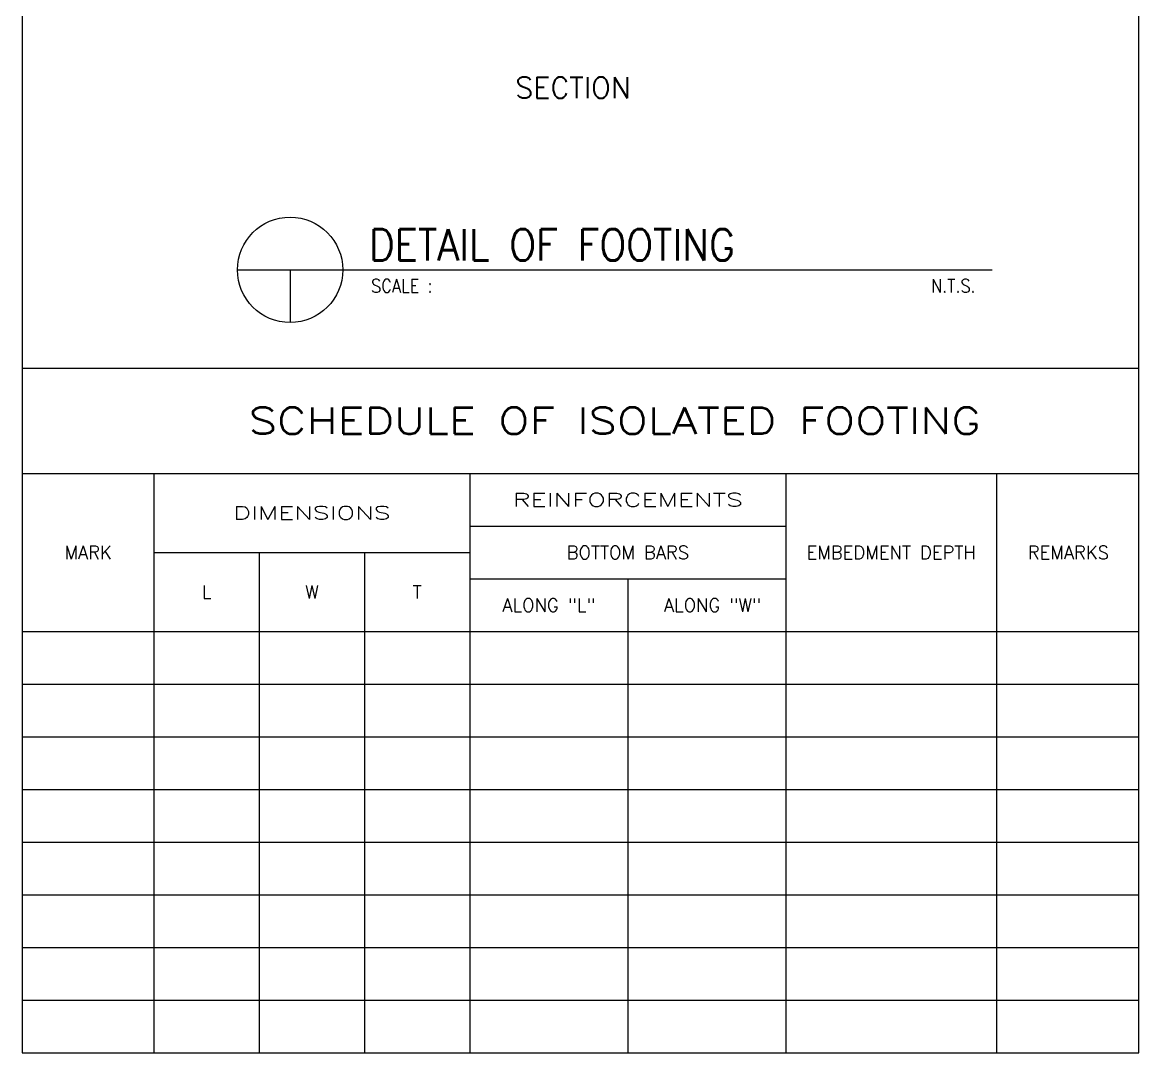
# Model space of a CAD drawing. Header units: millimetres. Extents: x 0 to 4240, y 0 to 8360.
# Drawn here: x 0 to 4240, y 0 to 3914 of the extents above; entities that cross this region are included whole.
import ezdxf
from ezdxf.enums import TextEntityAlignment as Align

# ---------------------------------------------------------------- set-up
doc = ezdxf.new("R2010")
doc.units = ezdxf.units.MM
for name, color, linetype in [('2Y', 2, 'Continuous'), ('6M', 6, 'Continuous'), ('TC', 4, 'Continuous'), ('TITLE', 7, 'Continuous'), ('TM', 6, 'Continuous')]:
    doc.layers.add(name, color=color, linetype=linetype)
doc.styles.add('100CL', font='ROMANS.shx')
doc.styles.add('240CL', font='ROMANS.shx', dxfattribs={"height": 0.6})
doc.styles.add('ROMANS', font='romans.shx', dxfattribs={"width": 0.9})

# ---------------------------------------------------------------- blocks, each defined once
blk = doc.blocks.new('CIR')
at = {"layer": 'TITLE', "color": 2}
for p, q in [((0, 0), (20, 0)), ((10, 0), (10, -10))]:
    blk.add_line(p, q, dxfattribs=at)
blk.add_circle((10, 0), 10, dxfattribs=at)
at = {"layer": 'TITLE', "color": 5, "style": 'ROMANS'}
blk.add_attdef('A', text='', height=4.5, dxfattribs=at).set_placement((10, 4.75), align=Align.MIDDLE)
at = {"layer": 'TITLE', "color": 2, "style": 'ROMANS'}
for width, p, p2 in [(1.138397, (1.58, -4.68), (9.3, -4.68)), (1.147089, (10.36, -4.68), (18.14, -4.68))]:
    blk.add_attdef('S-1', text='', height=2.5, dxfattribs=dict(at, width=width)).set_placement(p, p2, align=Align.FIT)

msp = doc.modelspace()

# ---------------------------------------------------------------- linework, layer by layer
at = {"layer": '2Y'}
for p, q in [((500, 2200), (500, 0)), ((1700, 2200), (1700, 0)), ((2900, 2200), (2900, 0)), ((3700, 2200), (3700, 0)), ((1700, 2000), (2900, 2000)), ((500, 1900), (1700, 1900)), ((900, 1900), (900, 0)), ((1300, 1900), (1300, 0)), ((1700, 1800), (2900, 1800)), ((2300, 1800), (2300, 0)), ((0, 1400), (4240, 1400)), ((0, 1200), (4240, 1200)), ((0, 1000), (4240, 1000)), ((0, 800), (4240, 800)), ((0, 600), (4240, 600)), ((0, 400), (4240, 400)), ((0, 200), (4240, 200))]:
    msp.add_line(p, q, dxfattribs=at)
at = {"layer": '6M'}
for p, q in [((0, 2600), (4240, 2600)), ((0, 2200), (4240, 2200)), ((0, 1600), (4240, 1600))]:
    msp.add_line(p, q, dxfattribs=at)
at = {"layer": 'DEFPOINTS'}
msp.add_lwpolyline([(0, 0), (4240, 0), (4240, 8360), (20, 8360, 0.414214), (0, 8340), (0, 0)], format="xyb", dxfattribs=at)
at = {"layer": 'TITLE', "color": 2}
msp.add_line((817, 2973.4), (3683, 2973.4), dxfattribs=at)

# ---------------------------------------------------------------- block references
at = {"layer": 'TITLE', "color": 2, "xscale": 20, "yscale": 20, "zscale": 20}
msp.add_blockref('CIR', (817, 2973.4), dxfattribs=at)

# ---------------------------------------------------------------- texts
at = {"layer": 'TC', "style": '100CL', "width": 1.5}
for s, p in [('REINFORCEMENTS', (2300, 2100)), ('DIMENSIONS', (1100, 2050))]:
    msp.add_text(s, height=50, dxfattribs=at).set_placement(p, align=Align.MIDDLE_CENTER)
at = {"layer": 'TC', "style": '100CL'}
for s, p in [('MARK', (250, 1900)), ('BOTTOM BARS', (2300, 1900)), ('EMBEDMENT DEPTH', (3300, 1900)), ('REMARKS', (3973.1, 1900)), ('L', (700, 1750)), ('W', (1100, 1750)), ('T', (1500, 1750)), ('ALONG "L"', (2000, 1700)), ('ALONG "W"', (2621.1, 1700))]:
    msp.add_text(s, height=50, dxfattribs=at).set_placement(p, align=Align.MIDDLE_CENTER)
at = {"layer": 'TITLE', "color": 6, "style": '240CL', "width": 0.9}
msp.add_text('DETAIL OF FOOTING', height=120, dxfattribs=at).set_placement((1317, 3008.3))
at = {"layer": 'TITLE', "color": 2, "style": '100CL', "width": 0.9}
msp.add_text('SCALE :', height=50, dxfattribs=at).set_placement((1324.5, 2887.7))
msp.add_text('N.T.S.', height=50, dxfattribs=at).set_placement((3621, 2887.7), align=Align.RIGHT)
at = {"layer": 'TM', "style": '240CL'}
msp.add_text('SECTION', height=80, dxfattribs=at).set_placement((1872, 3625.3))
at = {"layer": 'TM', "style": '240CL', "width": 1.25}
msp.add_text('SCHEDULE OF ISOLATED FOOTING', height=100, dxfattribs=at).set_placement((2250, 2400), align=Align.MIDDLE_CENTER)

doc.saveas('drawing.dxf')
